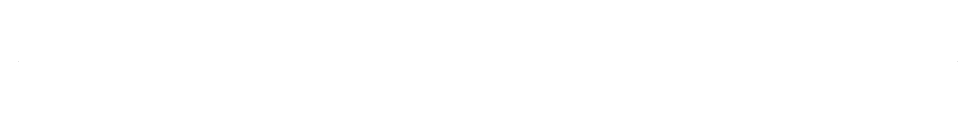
# Model space of a CAD drawing. Header units: millimetres. Extents: x -36 to 0, y 0 to 0.
import ezdxf

# ---------------------------------------------------------------- set-up
doc = ezdxf.new("R2010")
doc.units = ezdxf.units.MM
doc.layers.add('Principal', color=80, linetype='Continuous', lineweight=80)

msp = doc.modelspace()

# ---------------------------------------------------------------- linework, layer by layer
at = {"layer": 'Principal', "extrusion": (0, 1, 0)}
for p, q in [((-36, 0), (-36, 0)), ((0, 0, 110), (0, 0, 10))]:
    msp.add_line(p, q, dxfattribs=at)

doc.saveas('drawing.dxf')
